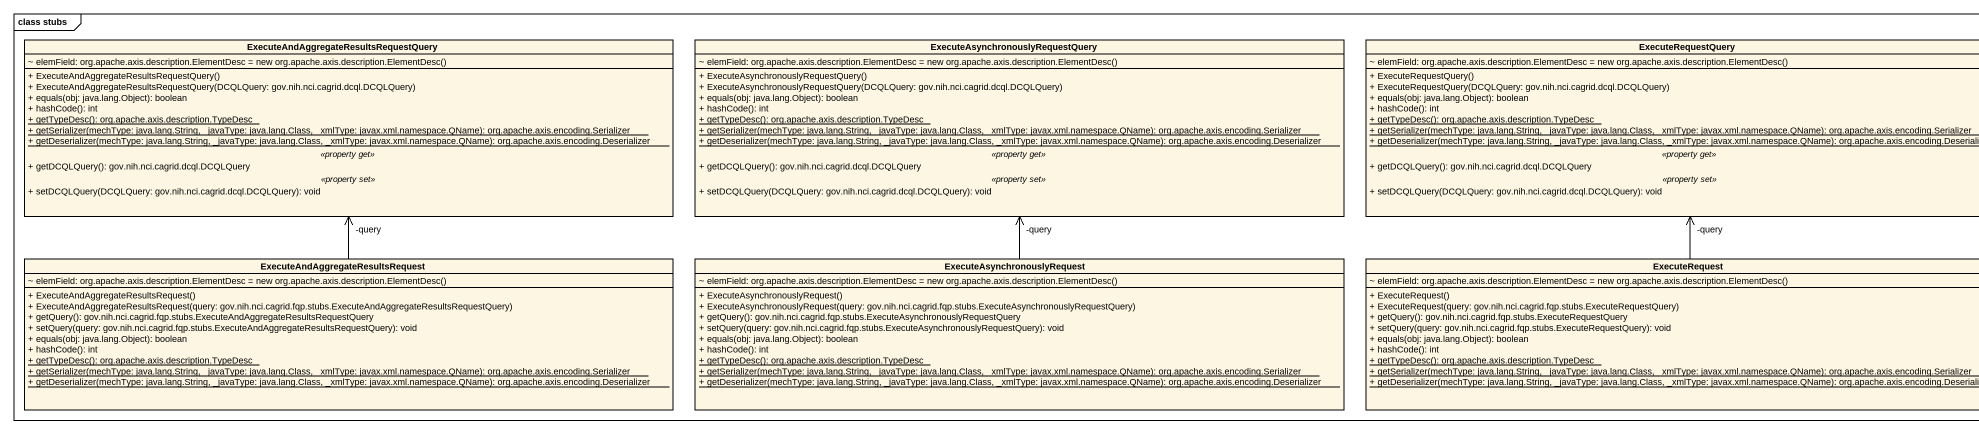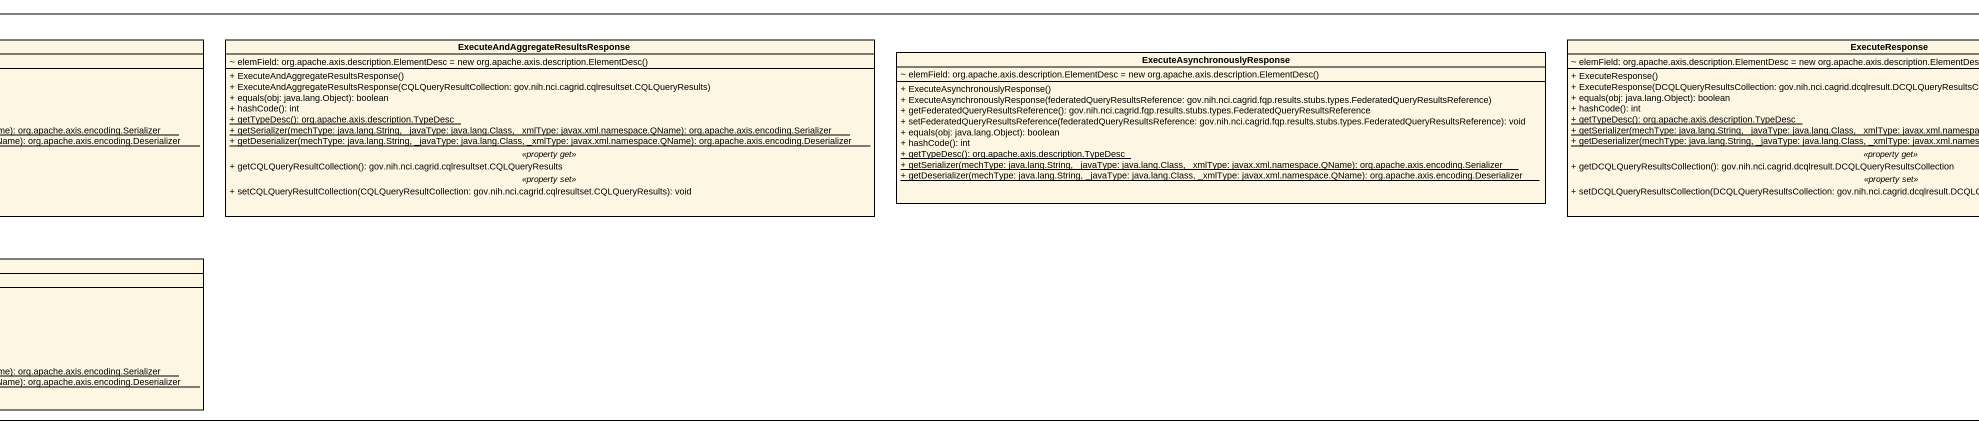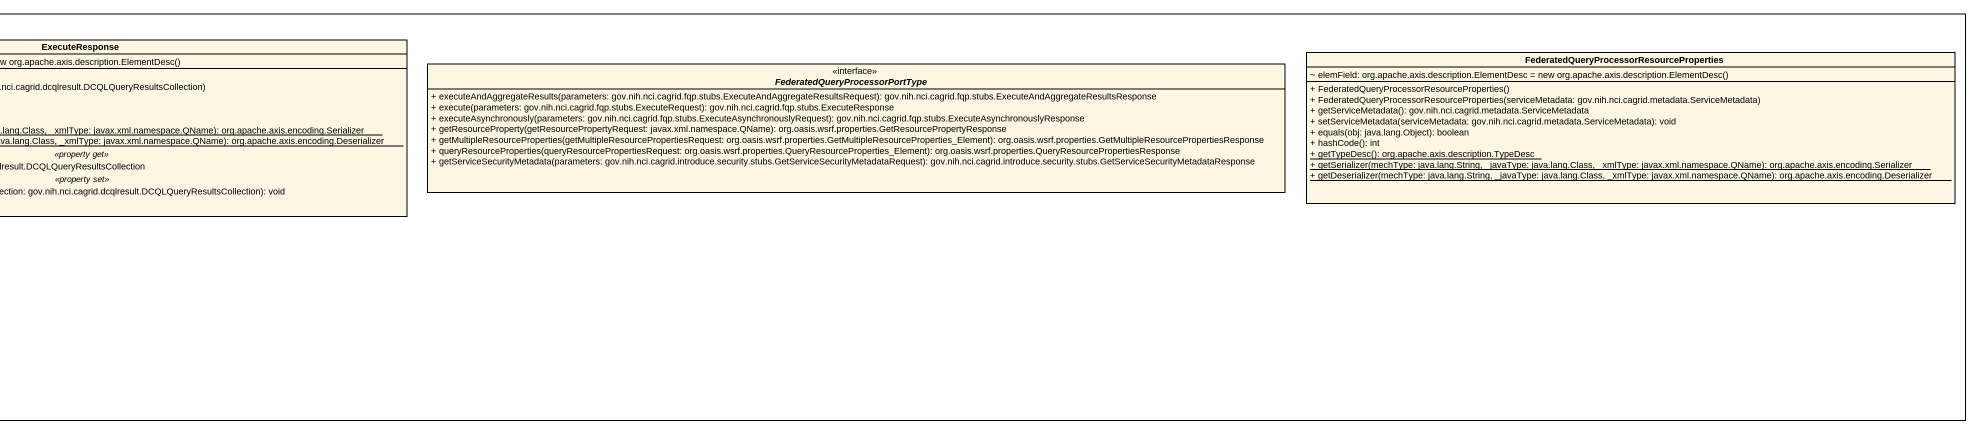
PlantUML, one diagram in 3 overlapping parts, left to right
@startuml
mainframe class stubs
hide circle
hide empty members
skinparam classAttributeIconSize 0
class "ExecuteAndAggregateResultsRequestQuery" as ExecuteAndAggregateResultsRe {
  {field} ~ elemField: org.apache.axis.description.ElementDesc = new org.apache.axis.description.ElementDesc()
  --
  + ExecuteAndAggregateResultsRequestQuery()
  + ExecuteAndAggregateResultsRequestQuery(DCQLQuery: gov.nih.nci.cagrid.dcql.DCQLQuery)
  + equals(obj: java.lang.Object): boolean
  + hashCode(): int
  {static} + getTypeDesc(): org.apache.axis.description.TypeDesc
  {static} + getSerializer(mechType: java.lang.String, _javaType: java.lang.Class, _xmlType: javax.xml.namespace.QName): org.apache.axis.encoding.Serializer
  {static} + getDeserializer(mechType: java.lang.String, _javaType: java.lang.Class, _xmlType: javax.xml.namespace.QName): org.apache.axis.encoding.Deserializer
  .. <<property get>> ..
  + getDCQLQuery(): gov.nih.nci.cagrid.dcql.DCQLQuery
  .. <<property set>> ..
  + setDCQLQuery(DCQLQuery: gov.nih.nci.cagrid.dcql.DCQLQuery): void
}
class "ExecuteAsynchronouslyRequestQuery" as ExecuteAsynchronouslyRequest {
  {field} ~ elemField: org.apache.axis.description.ElementDesc = new org.apache.axis.description.ElementDesc()
  --
  + ExecuteAsynchronouslyRequestQuery()
  + ExecuteAsynchronouslyRequestQuery(DCQLQuery: gov.nih.nci.cagrid.dcql.DCQLQuery)
  + equals(obj: java.lang.Object): boolean
  + hashCode(): int
  {static} + getTypeDesc(): org.apache.axis.description.TypeDesc
  {static} + getSerializer(mechType: java.lang.String, _javaType: java.lang.Class, _xmlType: javax.xml.namespace.QName): org.apache.axis.encoding.Serializer
  {static} + getDeserializer(mechType: java.lang.String, _javaType: java.lang.Class, _xmlType: javax.xml.namespace.QName): org.apache.axis.encoding.Deserializer
  .. <<property get>> ..
  + getDCQLQuery(): gov.nih.nci.cagrid.dcql.DCQLQuery
  .. <<property set>> ..
  + setDCQLQuery(DCQLQuery: gov.nih.nci.cagrid.dcql.DCQLQuery): void
}
class ExecuteRequestQuery {
  {field} ~ elemField: org.apache.axis.description.ElementDesc = new org.apache.axis.description.ElementDesc()
  --
  + ExecuteRequestQuery()
  + ExecuteRequestQuery(DCQLQuery: gov.nih.nci.cagrid.dcql.DCQLQuery)
  + equals(obj: java.lang.Object): boolean
  + hashCode(): int
  {static} + getTypeDesc(): org.apache.axis.description.TypeDesc
  {static} + getSerializer(mechType: java.lang.String, _javaType: java.lang.Class, _xmlType: javax.xml.namespace.QName): org.apache.axis.encoding.Serializer
  {static} + getDeserializer(mechType: java.lang.String, _javaType: java.lang.Class, _xmlType: javax.xml.namespace.QName): org.apache.axis.encoding.Deserializer
  .. <<property get>> ..
  + getDCQLQuery(): gov.nih.nci.cagrid.dcql.DCQLQuery
  .. <<property set>> ..
  + setDCQLQuery(DCQLQuery: gov.nih.nci.cagrid.dcql.DCQLQuery): void
}
class "ExecuteAndAggregateResultsResponse" as ExecuteAndAggregateResultsRe_2 {
  {field} ~ elemField: org.apache.axis.description.ElementDesc = new org.apache.axis.description.ElementDesc()
  --
  + ExecuteAndAggregateResultsResponse()
  + ExecuteAndAggregateResultsResponse(CQLQueryResultCollection: gov.nih.nci.cagrid.cqlresultset.CQLQueryResults)
  + equals(obj: java.lang.Object): boolean
  + hashCode(): int
  {static} + getTypeDesc(): org.apache.axis.description.TypeDesc
  {static} + getSerializer(mechType: java.lang.String, _javaType: java.lang.Class, _xmlType: javax.xml.namespace.QName): org.apache.axis.encoding.Serializer
  {static} + getDeserializer(mechType: java.lang.String, _javaType: java.lang.Class, _xmlType: javax.xml.namespace.QName): org.apache.axis.encoding.Deserializer
  .. <<property get>> ..
  + getCQLQueryResultCollection(): gov.nih.nci.cagrid.cqlresultset.CQLQueryResults
  .. <<property set>> ..
  + setCQLQueryResultCollection(CQLQueryResultCollection: gov.nih.nci.cagrid.cqlresultset.CQLQueryResults): void
}
class "ExecuteAsynchronouslyResponse" as ExecuteAsynchronouslyRespons {
  {field} ~ elemField: org.apache.axis.description.ElementDesc = new org.apache.axis.description.ElementDesc()
  + ExecuteAsynchronouslyResponse()
  + ExecuteAsynchronouslyResponse(federatedQueryResultsReference: gov.nih.nci.cagrid.fqp.results.stubs.types.FederatedQueryResultsReference)
  + getFederatedQueryResultsReference(): gov.nih.nci.cagrid.fqp.results.stubs.types.FederatedQueryResultsReference
  + setFederatedQueryResultsReference(federatedQueryResultsReference: gov.nih.nci.cagrid.fqp.results.stubs.types.FederatedQueryResultsReference): void
  + equals(obj: java.lang.Object): boolean
  + hashCode(): int
  {static} + getTypeDesc(): org.apache.axis.description.TypeDesc
  {static} + getSerializer(mechType: java.lang.String, _javaType: java.lang.Class, _xmlType: javax.xml.namespace.QName): org.apache.axis.encoding.Serializer
  {static} + getDeserializer(mechType: java.lang.String, _javaType: java.lang.Class, _xmlType: javax.xml.namespace.QName): org.apache.axis.encoding.Deserializer
}
class ExecuteResponse {
  {field} ~ elemField: org.apache.axis.description.ElementDesc = new org.apache.axis.description.ElementDesc()
  --
  + ExecuteResponse()
  + ExecuteResponse(DCQLQueryResultsCollection: gov.nih.nci.cagrid.dcqlresult.DCQLQueryResultsCollection)
  + equals(obj: java.lang.Object): boolean
  + hashCode(): int
  {static} + getTypeDesc(): org.apache.axis.description.TypeDesc
  {static} + getSerializer(mechType: java.lang.String, _javaType: java.lang.Class, _xmlType: javax.xml.namespace.QName): org.apache.axis.encoding.Serializer
  {static} + getDeserializer(mechType: java.lang.String, _javaType: java.lang.Class, _xmlType: javax.xml.namespace.QName): org.apache.axis.encoding.Deserializer
  .. <<property get>> ..
  + getDCQLQueryResultsCollection(): gov.nih.nci.cagrid.dcqlresult.DCQLQueryResultsCollection
  .. <<property set>> ..
  + setDCQLQueryResultsCollection(DCQLQueryResultsCollection: gov.nih.nci.cagrid.dcqlresult.DCQLQueryResultsCollection): void
}
interface "FederatedQueryProcessorPortType" as FederatedQueryProcessorPortT <<interface>> {
  + executeAndAggregateResults(parameters: gov.nih.nci.cagrid.fqp.stubs.ExecuteAndAggregateResultsRequest): gov.nih.nci.cagrid.fqp.stubs.ExecuteAndAggregateResultsResponse
  + execute(parameters: gov.nih.nci.cagrid.fqp.stubs.ExecuteRequest): gov.nih.nci.cagrid.fqp.stubs.ExecuteResponse
  + executeAsynchronously(parameters: gov.nih.nci.cagrid.fqp.stubs.ExecuteAsynchronouslyRequest): gov.nih.nci.cagrid.fqp.stubs.ExecuteAsynchronouslyResponse
  + getResourceProperty(getResourcePropertyRequest: javax.xml.namespace.QName): org.oasis.wsrf.properties.GetResourcePropertyResponse
  + getMultipleResourceProperties(getMultipleResourcePropertiesRequest: org.oasis.wsrf.properties.GetMultipleResourceProperties_Element): org.oasis.wsrf.properties.GetMultipleResourcePropertiesResponse
  + queryResourceProperties(queryResourcePropertiesRequest: org.oasis.wsrf.properties.QueryResourceProperties_Element): org.oasis.wsrf.properties.QueryResourcePropertiesResponse
  + getServiceSecurityMetadata(parameters: gov.nih.nci.cagrid.introduce.security.stubs.GetServiceSecurityMetadataRequest): gov.nih.nci.cagrid.introduce.security.stubs.GetServiceSecurityMetadataResponse
}
class "FederatedQueryProcessorResourceProperties" as FederatedQueryProcessorResou {
  {field} ~ elemField: org.apache.axis.description.ElementDesc = new org.apache.axis.description.ElementDesc()
  + FederatedQueryProcessorResourceProperties()
  + FederatedQueryProcessorResourceProperties(serviceMetadata: gov.nih.nci.cagrid.metadata.ServiceMetadata)
  + getServiceMetadata(): gov.nih.nci.cagrid.metadata.ServiceMetadata
  + setServiceMetadata(serviceMetadata: gov.nih.nci.cagrid.metadata.ServiceMetadata): void
  + equals(obj: java.lang.Object): boolean
  + hashCode(): int
  {static} + getTypeDesc(): org.apache.axis.description.TypeDesc
  {static} + getSerializer(mechType: java.lang.String, _javaType: java.lang.Class, _xmlType: javax.xml.namespace.QName): org.apache.axis.encoding.Serializer
  {static} + getDeserializer(mechType: java.lang.String, _javaType: java.lang.Class, _xmlType: javax.xml.namespace.QName): org.apache.axis.encoding.Deserializer
}
class "ExecuteAndAggregateResultsRequest" as ExecuteAndAggregateResultsRe_3 {
  {field} ~ elemField: org.apache.axis.description.ElementDesc = new org.apache.axis.description.ElementDesc()
  + ExecuteAndAggregateResultsRequest()
  + ExecuteAndAggregateResultsRequest(query: gov.nih.nci.cagrid.fqp.stubs.ExecuteAndAggregateResultsRequestQuery)
  + getQuery(): gov.nih.nci.cagrid.fqp.stubs.ExecuteAndAggregateResultsRequestQuery
  + setQuery(query: gov.nih.nci.cagrid.fqp.stubs.ExecuteAndAggregateResultsRequestQuery): void
  + equals(obj: java.lang.Object): boolean
  + hashCode(): int
  {static} + getTypeDesc(): org.apache.axis.description.TypeDesc
  {static} + getSerializer(mechType: java.lang.String, _javaType: java.lang.Class, _xmlType: javax.xml.namespace.QName): org.apache.axis.encoding.Serializer
  {static} + getDeserializer(mechType: java.lang.String, _javaType: java.lang.Class, _xmlType: javax.xml.namespace.QName): org.apache.axis.encoding.Deserializer
}
class "ExecuteAsynchronouslyRequest" as ExecuteAsynchronouslyRequest_2 {
  {field} ~ elemField: org.apache.axis.description.ElementDesc = new org.apache.axis.description.ElementDesc()
  + ExecuteAsynchronouslyRequest()
  + ExecuteAsynchronouslyRequest(query: gov.nih.nci.cagrid.fqp.stubs.ExecuteAsynchronouslyRequestQuery)
  + getQuery(): gov.nih.nci.cagrid.fqp.stubs.ExecuteAsynchronouslyRequestQuery
  + setQuery(query: gov.nih.nci.cagrid.fqp.stubs.ExecuteAsynchronouslyRequestQuery): void
  + equals(obj: java.lang.Object): boolean
  + hashCode(): int
  {static} + getTypeDesc(): org.apache.axis.description.TypeDesc
  {static} + getSerializer(mechType: java.lang.String, _javaType: java.lang.Class, _xmlType: javax.xml.namespace.QName): org.apache.axis.encoding.Serializer
  {static} + getDeserializer(mechType: java.lang.String, _javaType: java.lang.Class, _xmlType: javax.xml.namespace.QName): org.apache.axis.encoding.Deserializer
}
class ExecuteRequest {
  {field} ~ elemField: org.apache.axis.description.ElementDesc = new org.apache.axis.description.ElementDesc()
  + ExecuteRequest()
  + ExecuteRequest(query: gov.nih.nci.cagrid.fqp.stubs.ExecuteRequestQuery)
  + getQuery(): gov.nih.nci.cagrid.fqp.stubs.ExecuteRequestQuery
  + setQuery(query: gov.nih.nci.cagrid.fqp.stubs.ExecuteRequestQuery): void
  + equals(obj: java.lang.Object): boolean
  + hashCode(): int
  {static} + getTypeDesc(): org.apache.axis.description.TypeDesc
  {static} + getSerializer(mechType: java.lang.String, _javaType: java.lang.Class, _xmlType: javax.xml.namespace.QName): org.apache.axis.encoding.Serializer
  {static} + getDeserializer(mechType: java.lang.String, _javaType: java.lang.Class, _xmlType: javax.xml.namespace.QName): org.apache.axis.encoding.Deserializer
}
ExecuteAndAggregateResultsRe_3 -up-> "-query" ExecuteAndAggregateResultsRe
ExecuteAsynchronouslyRequest_2 -up-> "-query" ExecuteAsynchronouslyRequest
ExecuteRequest -up-> "-query" ExecuteRequestQuery
@enduml
